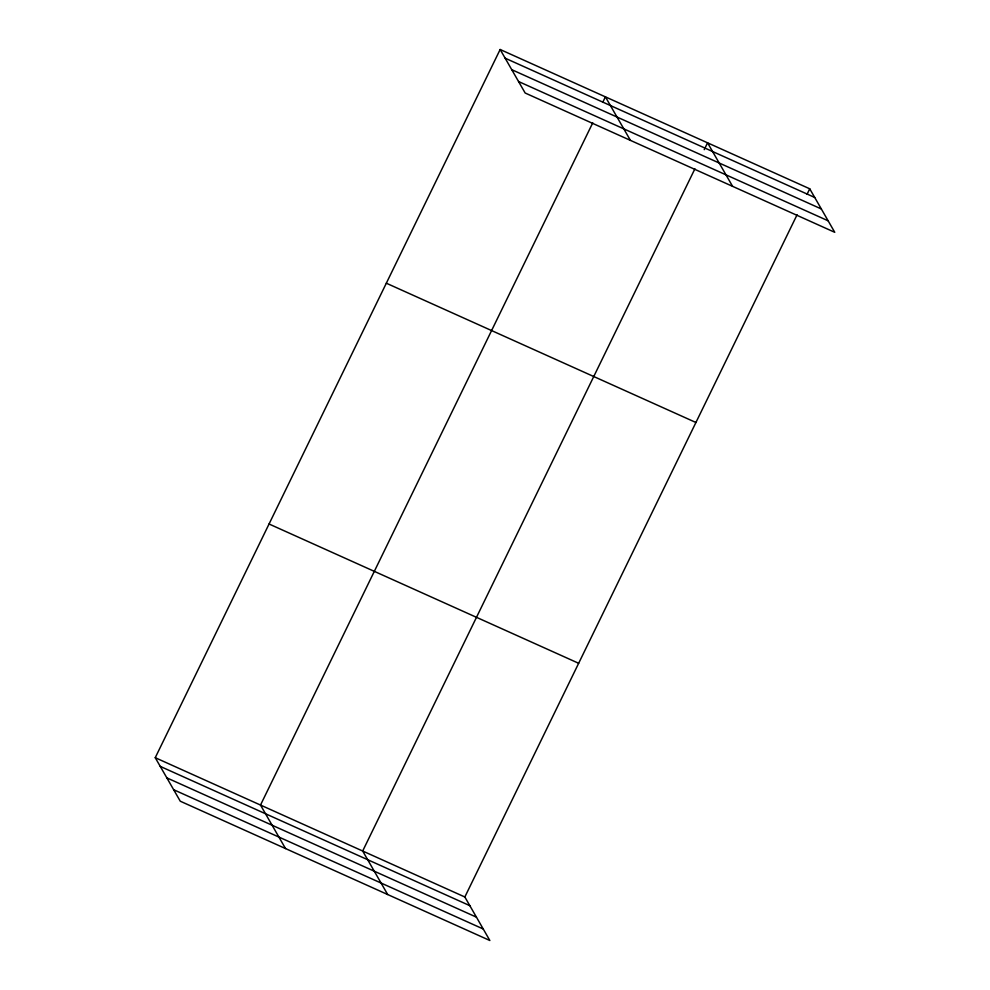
<?xml version="1.0" encoding="UTF-8"?>
<svg xmlns="http://www.w3.org/2000/svg" width="990" height="990" viewBox="0 0 990 990"><rect width="100%" height="100%" fill="white"/><g stroke="black" fill="none" stroke-linecap="round" stroke-linejoin="round"><path stroke-width="1.49" d="M155.244 757.697L464.842 896.99L489.852 940.5L180.267 801.207L155.244 757.697L500.148 49.5L809.733 188.793L834.756 232.304L525.158 93.01L500.148 49.5M592.763 122.822L260.506 805.056L285.528 848.566M602.737 102.329L605.41 96.859L630.42 140.37M694.918 168.795L362.674 851.029L387.696 894.539M704.237 149.663L707.565 142.82L732.588 186.33M464.842 896.99L797.086 214.756M807.073 194.263L809.733 188.793M505.135 58.175L814.721 197.468M511.743 69.671L821.341 208.964M518.55 81.514L828.147 220.807M386.323 283.202L695.921 422.495M269.057 523.995L578.655 663.288M160.231 766.384L469.829 905.664M166.84 777.868L476.438 917.161M173.658 789.711L483.244 929.004"/></g></svg>
